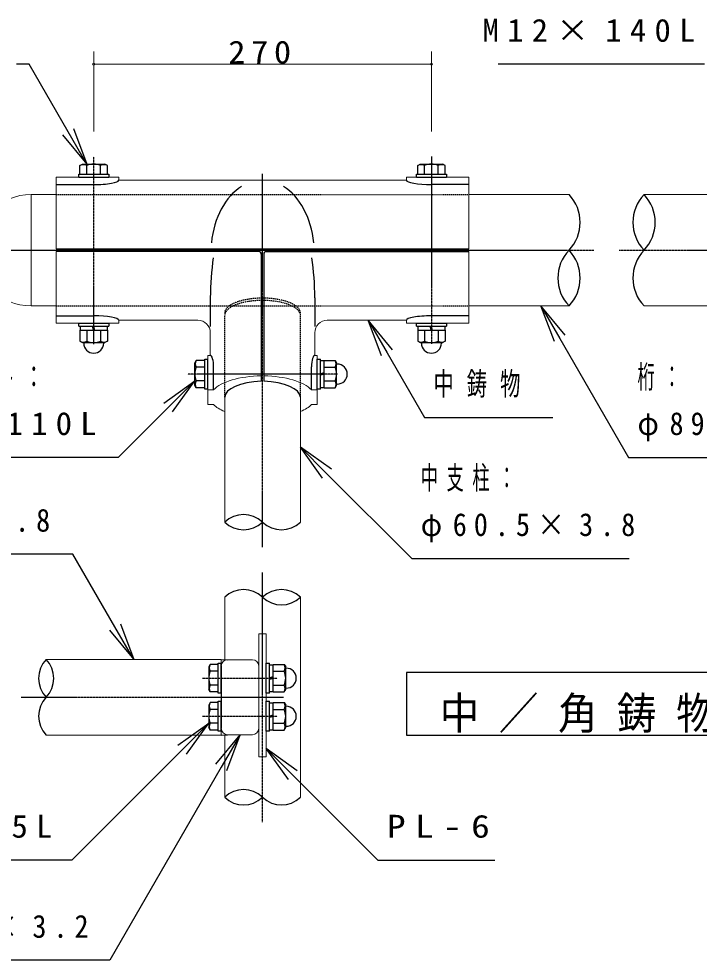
# Model space of a CAD drawing. Units: millimetres, scale not verified. Extents: x -19540 to 0, y -2390 to 13350.
# Drawn here: x -5426 to -2706, y 6900 to 10664 of the extents above; entities that cross this region are included whole.
import ezdxf

# ---------------------------------------------------------------- set-up
doc = ezdxf.new("R2010")
doc.units = ezdxf.units.MM
doc.linetypes.add('USER2', pattern=[6, 3, -1, 1, -1])
doc.linetypes.add('USER4', pattern=[8, 5, -3])
doc.layers.add('線', color=2, linetype='Continuous', lineweight=25)
doc.layers.add('補助', color=2, linetype='Continuous', lineweight=25)
doc.styles.add('ＭＳ ゴシック', font='')
doc.styles.get('ＭＳ ゴシック').set_extended_font_data('MS Gothic')

# ---------------------------------------------------------------- blocks, each defined once
blk = doc.blocks.new('dimension_origin')
at = {"color": 0, "linetype": 'Continuous', "lineweight": -2}
blk.add_circle((0, 0), 1.25, dxfattribs=at)

msp = doc.modelspace()

# ---------------------------------------------------------------- linework, layer by layer
at = {"layer": '線', "color": 20, "linetype": 'USER2'}
for p, q in [((-5126.744, 9363.578), (-5126.744, 10113.578)), ((-3776.744, 10113.578), (-3776.744, 9363.578)), ((-4451.744, 8551.25), (-4451.744, 10043.828)), ((-5776.744, 9738.578), (-3126.744, 9738.578)), ((-5301.744, 9738.578), (-3601.744, 9738.578)), ((-3026.744, 9738.578), (-1701.744, 9738.578)), ((-4451.744, 9478.625), (-4451.744, 9546.928)), ((-4151.744, 9243.3), (-4751.744, 9243.3)), ((-4451.744, 7451.25), (-4451.744, 8451.25)), ((-4691.744, 8027.5), (-4391.744, 8027.5)), ((-5416.744, 7951.25), (-4366.744, 7951.25)), ((-4691.744, 7875), (-4391.745, 7875))]:
    msp.add_line(p, q, dxfattribs=at)
at = {"layer": '線'}
for p, q in [((-5181.592, 10076.892), (-5171.744, 10082.578)), ((-5181.592, 10042.578), (-5181.592, 10076.892)), ((-5171.744, 10082.578), (-5081.744, 10082.578)), ((-5154.168, 10042.578), (-5154.168, 10076.892)), ((-5099.32, 10042.578), (-5099.32, 10076.892)), ((-5071.896, 10076.892), (-5081.744, 10082.578)), ((-5071.896, 10042.578), (-5071.896, 10076.892)), ((-3831.592, 10076.892), (-3821.744, 10082.578)), ((-3831.592, 10042.578), (-3831.592, 10076.892)), ((-3821.744, 10082.578), (-3731.744, 10082.578)), ((-3804.168, 10042.578), (-3804.168, 10076.892)), ((-3749.32, 10042.578), (-3749.32, 10076.892)), ((-3721.896, 10076.892), (-3731.744, 10082.578)), ((-3721.896, 10042.578), (-3721.896, 10076.892)), ((-5186.744, 10042.578), (-5066.744, 10042.578)), ((-5186.744, 10030.078), (-5186.744, 10042.578)), ((-5186.744, 10030.078), (-5066.744, 10030.078)), ((-5181.592, 10042.578), (-5071.896, 10042.578)), ((-5066.744, 10042.578), (-5066.744, 10030.078)), ((-3836.744, 10042.578), (-3716.744, 10042.578)), ((-3836.744, 10030.078), (-3836.744, 10042.578)), ((-3836.744, 10030.078), (-3716.744, 10030.078)), ((-3831.592, 10042.578), (-3721.896, 10042.578)), ((-3716.744, 10042.578), (-3716.744, 10030.078)), ((-5276.744, 10001.123), (-5126.744, 10001.123)), ((-3626.744, 10001.123), (-3776.744, 10001.123)), ((-5276.744, 9743.828), (-3626.744, 9743.828)), ((-4466.744, 9733.328), (-5276.744, 9733.328)), ((-4456.744, 9723.328), (-4456.744, 9214.426)), ((-4446.744, 9723.328), (-4446.744, 9214.426)), ((-4436.744, 9733.328), (-3626.744, 9733.328)), ((-4660.494, 9548.249), (-4660.494, 9433.328)), ((-4242.994, 9548.249), (-4242.994, 9433.328)), ((-5276.744, 9476.034), (-5126.744, 9476.034)), ((-3626.744, 9476.034), (-3776.744, 9476.034)), ((-5186.744, 9447.078), (-5066.744, 9447.078)), ((-5186.744, 9434.578), (-5186.744, 9447.078)), ((-5186.744, 9434.578), (-5066.744, 9434.578)), ((-5181.592, 9419.578), (-5071.896, 9419.578)), ((-5181.592, 9419.578), (-5181.592, 9375.264)), ((-5180.494, 9434.578), (-5072.994, 9434.578)), ((-5180.494, 9434.578), (-5180.494, 9419.578)), ((-5180.494, 9419.578), (-5072.994, 9419.578)), ((-5154.168, 9419.578), (-5154.168, 9375.264)), ((-5127.581, 9419.578), (-5131.601, 9434.578)), ((-5121.887, 9419.578), (-5125.906, 9434.578)), ((-5099.32, 9419.578), (-5099.32, 9375.264)), ((-5072.994, 9434.578), (-5072.994, 9419.578)), ((-5071.896, 9419.578), (-5071.896, 9375.264)), ((-5066.744, 9447.078), (-5066.744, 9434.578)), ((-3836.744, 9447.078), (-3716.744, 9447.078)), ((-3836.744, 9434.578), (-3836.744, 9447.078)), ((-3836.744, 9434.578), (-3716.744, 9434.578)), ((-3831.592, 9419.578), (-3721.896, 9419.578)), ((-3831.592, 9419.578), (-3831.592, 9375.264)), ((-3830.494, 9434.578), (-3722.994, 9434.578)), ((-3830.494, 9434.578), (-3830.494, 9419.578)), ((-3830.494, 9419.578), (-3722.994, 9419.578)), ((-3804.168, 9419.578), (-3804.168, 9375.264)), ((-3777.581, 9419.578), (-3781.601, 9434.578)), ((-3771.887, 9419.578), (-3775.906, 9434.578)), ((-3749.32, 9419.578), (-3749.32, 9375.264)), ((-3722.994, 9434.578), (-3722.994, 9419.578)), ((-3721.896, 9419.578), (-3721.896, 9375.264)), ((-3716.744, 9447.078), (-3716.744, 9434.578)), ((-5181.592, 9375.264), (-5171.744, 9369.578)), ((-5071.896, 9375.264), (-5081.744, 9369.578)), ((-3831.592, 9375.264), (-3821.744, 9369.578)), ((-3721.896, 9375.264), (-3731.744, 9369.578)), ((-5171.744, 9369.578), (-5081.744, 9369.578)), ((-5166.744, 9367.078), (-5166.744, 9369.578)), ((-5086.744, 9367.078), (-5086.744, 9369.578)), ((-3821.744, 9369.578), (-3731.744, 9369.578)), ((-3816.744, 9367.078), (-3816.744, 9369.578)), ((-3736.744, 9367.078), (-3736.744, 9369.578)), ((-4717.308, 9298.149), (-4722.994, 9288.3)), ((-4682.994, 9298.149), (-4717.308, 9298.149)), ((-4682.994, 9183.3), (-4682.994, 9303.3)), ((-4682.994, 9303.3), (-4670.494, 9303.3)), ((-4682.994, 9188.452), (-4682.994, 9298.149)), ((-4670.494, 9183.3), (-4670.494, 9303.3)), ((-4232.994, 9183.3), (-4232.994, 9303.3)), ((-4232.994, 9303.3), (-4220.494, 9303.3)), ((-4220.494, 9183.3), (-4220.494, 9303.3)), ((-4220.494, 9189.55), (-4220.494, 9297.05)), ((-4220.494, 9297.05), (-4205.494, 9297.05)), ((-4205.494, 9188.452), (-4205.494, 9298.149)), ((-4205.494, 9298.149), (-4161.18, 9298.149)), ((-4205.494, 9189.55), (-4205.494, 9297.05)), ((-4161.18, 9298.149), (-4155.494, 9288.3)), ((-4722.994, 9198.3), (-4722.994, 9288.3)), ((-4682.994, 9270.725), (-4717.308, 9270.725)), ((-4647.315, 9180.555), (-4647.315, 9272.605)), ((-4256.173, 9180.555), (-4256.173, 9272.605)), ((-4205.494, 9270.725), (-4161.18, 9270.725)), ((-4155.494, 9198.3), (-4155.494, 9288.3)), ((-4152.994, 9283.3), (-4155.494, 9283.3)), ((-4205.494, 9248.157), (-4220.494, 9244.138)), ((-4205.494, 9242.463), (-4220.494, 9238.444)), ((-4717.308, 9188.452), (-4722.994, 9198.3)), ((-4682.994, 9215.876), (-4717.308, 9215.876)), ((-4682.994, 9188.452), (-4717.308, 9188.452)), ((-4220.494, 9189.55), (-4205.494, 9189.55)), ((-4205.494, 9215.876), (-4161.18, 9215.876)), ((-4205.494, 9188.452), (-4161.18, 9188.452)), ((-4161.18, 9188.452), (-4155.494, 9198.3)), ((-4152.994, 9203.3), (-4155.494, 9203.3)), ((-4670.494, 9183.3), (-4682.994, 9183.3)), ((-4220.494, 9183.3), (-4232.994, 9183.3)), ((-4616.744, 8102.5), (-4591.744, 8101.25)), ((-4661.058, 8082.348), (-4666.744, 8072.5)), ((-4666.744, 8072.5), (-4666.744, 7982.5)), ((-4629.244, 8082.348), (-4661.058, 8082.348)), ((-4629.244, 8054.924), (-4661.058, 8054.924)), ((-4629.244, 7967.5), (-4629.244, 8087.5)), ((-4629.244, 8087.5), (-4616.744, 8087.5)), ((-4629.244, 7972.652), (-4629.244, 8082.348)), ((-4616.744, 7967.5), (-4616.744, 8087.5)), ((-4616.744, 8076.25), (-4616.744, 7826.25)), ((-4436.744, 7967.5), (-4436.744, 8087.5)), ((-4436.744, 8087.5), (-4424.244, 8087.5)), ((-4424.244, 7967.5), (-4424.244, 8087.5)), ((-4424.244, 7973.75), (-4424.244, 8081.25)), ((-4424.244, 8081.25), (-4409.244, 8081.25)), ((-4409.244, 7972.652), (-4409.244, 8082.348)), ((-4409.244, 8082.348), (-4364.93, 8082.348)), ((-4409.244, 7973.75), (-4409.244, 8081.25)), ((-4409.244, 8054.924), (-4364.93, 8054.924)), ((-4364.93, 8082.348), (-4359.244, 8072.5)), ((-4359.244, 7982.5), (-4359.244, 8072.5)), ((-4356.744, 8067.5), (-4359.244, 8067.5)), ((-4409.244, 8032.357), (-4424.244, 8028.337)), ((-4409.244, 8026.663), (-4424.244, 8022.643)), ((-4661.058, 7972.652), (-4666.744, 7982.5)), ((-4629.244, 8000.076), (-4661.058, 8000.076)), ((-4409.244, 8000.076), (-4364.93, 8000.076)), ((-4364.93, 7972.652), (-4359.244, 7982.5)), ((-4356.744, 7987.5), (-4359.244, 7987.5)), ((-4629.244, 7972.652), (-4661.058, 7972.652)), ((-4616.744, 7967.5), (-4629.244, 7967.5)), ((-4424.244, 7967.5), (-4436.744, 7967.5)), ((-4424.244, 7973.75), (-4409.244, 7973.75)), ((-4409.244, 7972.652), (-4364.93, 7972.652)), ((-4661.058, 7929.848), (-4666.744, 7920)), ((-4666.744, 7920), (-4666.744, 7830)), ((-4629.244, 7929.848), (-4661.058, 7929.848)), ((-4629.244, 7815), (-4629.244, 7935)), ((-4629.244, 7935), (-4616.744, 7935)), ((-4629.244, 7820.152), (-4629.244, 7929.848)), ((-4616.744, 7815), (-4616.744, 7935)), ((-4436.744, 7815), (-4436.744, 7935)), ((-4436.744, 7935), (-4424.244, 7935)), ((-4424.244, 7815), (-4424.244, 7935)), ((-4424.244, 7821.25), (-4424.244, 7928.75)), ((-4424.244, 7928.75), (-4409.244, 7928.75)), ((-4409.244, 7820.152), (-4409.244, 7929.848)), ((-4409.244, 7929.848), (-4364.93, 7929.848)), ((-4409.244, 7821.25), (-4409.244, 7928.75)), ((-4364.93, 7929.848), (-4359.244, 7920)), ((-4359.244, 7830), (-4359.244, 7920)), ((-4356.744, 7915), (-4359.244, 7915)), ((-4629.244, 7902.424), (-4661.058, 7902.424)), ((-4409.244, 7879.857), (-4424.244, 7875.837)), ((-4409.244, 7874.163), (-4424.244, 7870.143)), ((-4409.244, 7902.424), (-4364.93, 7902.424)), ((-4661.058, 7820.152), (-4666.744, 7830)), ((-4629.244, 7847.576), (-4661.058, 7847.576)), ((-4409.244, 7847.576), (-4364.93, 7847.576)), ((-4364.93, 7820.152), (-4359.244, 7830)), ((-4356.744, 7835), (-4359.244, 7835)), ((-4629.244, 7820.152), (-4661.058, 7820.152)), ((-4616.744, 7815), (-4629.244, 7815)), ((-4616.744, 7800), (-4591.744, 7801.25)), ((-4424.244, 7815), (-4436.744, 7815)), ((-4424.244, 7821.25), (-4409.244, 7821.25)), ((-4409.244, 7820.152), (-4364.93, 7820.152))]:
    msp.add_line(p, q, dxfattribs=at)
at = {"layer": '線', "color": 7, "lineweight": 13}
for p, q in [((-5026.744, 10030.078), (-5276.744, 10030.078)), ((-5276.744, 10030.078), (-5276.744, 9743.828)), ((-5026.744, 10030.078), (-5026.744, 10018.828)), ((-3876.744, 10018.828), (-5026.744, 10018.828)), ((-3876.744, 10030.078), (-3876.744, 10018.828)), ((-3876.744, 10030.078), (-3626.744, 10030.078)), ((-3626.744, 10030.078), (-3626.744, 9743.828)), ((-5376.744, 9961.328), (-5376.744, 9515.828)), ((-5376.744, 9961.328), (-5276.744, 9961.328)), ((-3226.744, 9961.328), (-3626.744, 9961.328)), ((-2926.744, 9961.328), (-2526.744, 9961.328)), ((-5276.744, 9733.328), (-5276.744, 9447.078)), ((-3626.744, 9733.328), (-3626.744, 9447.078)), ((-5376.744, 9515.828), (-5276.744, 9515.828)), ((-3226.744, 9515.828), (-3626.744, 9515.828)), ((-2926.744, 9515.828), (-2526.744, 9515.828)), ((-5026.744, 9458.328), (-5026.744, 9447.078)), ((-4721.744, 9458.328), (-5026.744, 9458.328)), ((-4710.494, 9458.328), (-4721.744, 9458.328)), ((-4192.994, 9458.328), (-4181.744, 9458.328)), ((-4181.744, 9458.328), (-3876.744, 9458.328)), ((-3876.744, 9458.328), (-3876.744, 9447.078)), ((-5026.744, 9447.078), (-5276.744, 9447.078)), ((-3876.744, 9447.078), (-3626.744, 9447.078)), ((-4660.494, 9408.328), (-4660.494, 9318.3)), ((-4242.994, 9408.328), (-4242.994, 9318.3)), ((-4670.494, 9318.3), (-4660.494, 9318.3)), ((-4670.494, 9318.3), (-4670.494, 9180.555)), ((-4243.499, 9318.3), (-4232.994, 9318.3)), ((-4232.994, 9318.3), (-4232.994, 9180.555)), ((-4647.315, 9180.555), (-4670.494, 9180.555)), ((-4670.494, 9180.555), (-4670.494, 9121.945)), ((-4602.994, 8651.25), (-4602.994, 9151.25)), ((-4300.494, 8651.25), (-4300.494, 9151.25)), ((-4256.173, 9180.555), (-4232.994, 9180.555)), ((-4232.994, 9180.555), (-4232.994, 9121.945)), ((-4647.315, 9121.945), (-4670.494, 9121.945)), ((-4256.173, 9121.945), (-4232.994, 9121.945)), ((-4602.994, 8101.812), (-4602.994, 8351.25)), ((-4300.494, 7551.25), (-4300.494, 8351.25)), ((-4436.744, 8204.927), (-4466.744, 8204.927)), ((-4466.744, 7713.658), (-4466.744, 8204.927)), ((-4436.744, 7713.658), (-4436.744, 8204.927)), ((-5316.744, 8102.5), (-4616.744, 8102.5)), ((-4616.744, 8102.5), (-4616.744, 7800)), ((-4591.744, 8101.25), (-4491.744, 8101.25)), ((-4466.744, 8076.25), (-4466.744, 7826.25)), ((-5316.744, 7800), (-4616.744, 7800)), ((-4602.994, 7551.25), (-4602.994, 7800.688)), ((-4591.744, 7801.25), (-4491.744, 7801.25)), ((-4466.744, 7713.658), (-4436.744, 7713.658))]:
    msp.add_line(p, q, dxfattribs=at)
at = {"layer": '線', "color": 4, "linetype": 'USER4'}
for p, q in [((-5276.744, 9961.328), (-3626.744, 9961.328)), ((-5276.744, 9515.828), (-3626.744, 9515.828)), ((-4602.994, 9151.25), (-4602.994, 9478.625)), ((-4300.494, 9151.25), (-4300.494, 9478.625))]:
    msp.add_line(p, q, dxfattribs=at)
at = {"layer": '線'}
for centre, radius, start, end in [((-5167.88, 10053.142), 27.424, 60.00001, 119.99999), ((-5126.744, 10013.599), 68.979, 66.57346, 113.42654), ((-5085.608, 10053.142), 27.424, 60.00001, 119.99999), ((-3817.88, 10053.142), 27.424, 60.00001, 119.99999), ((-3776.744, 10013.599), 68.979, 66.57346, 113.42654), ((-3735.608, 10053.142), 27.424, 60.00001, 119.99999), ((-3343.869, 9849.953), 161.625, 316.44154, 43.55846), ((-2809.619, 9849.953), 161.625, 136.44154, 223.55846), ((-3043.869, 9849.953), 161.625, 316.44154, 43.55846), ((-4466.744, 9723.328), 10, 0, 90), ((-4436.744, 9723.328), 10, 90, 180), ((-3109.619, 9627.203), 161.625, 136.44154, 223.55846), ((-3343.869, 9627.203), 161.625, 316.44154, 43.55846), ((-2809.619, 9627.203), 161.625, 136.44154, 223.55846), ((-5167.88, 9399.014), 27.424, 240.00001, 299.99999), ((-5126.744, 9438.557), 68.979, 246.57346, 293.42654), ((-5085.608, 9399.014), 27.424, 240.00001, 299.99999), ((-3817.88, 9399.014), 27.424, 240.00001, 299.99999), ((-3776.744, 9438.557), 68.979, 246.57346, 293.42654), ((-3735.608, 9399.014), 27.424, 240.00001, 299.99999), ((-5126.744, 9367.078), 40, 180, 0), ((-3776.744, 9367.078), 40, 180, 0), ((-4693.558, 9284.437), 27.424, 150.00001, 209.99999), ((-4184.93, 9284.437), 27.424, 330.00001, 29.99999), ((-4654.015, 9243.3), 68.979, 156.57346, 203.42654), ((-4224.473, 9243.3), 68.979, 336.57346, 23.42654), ((-4152.994, 9243.3), 40, 270, 90), ((-4693.558, 9202.164), 27.424, 150.00001, 209.99999), ((-4184.93, 9202.164), 27.424, 330.00001, 29.99999), ((-4527.369, 8572.744), 109.006, 46.07099, 133.92901), ((-4527.369, 8729.756), 109.006, 226.07099, 313.92901), ((-4376.119, 8729.756), 109.006, 226.07099, 313.92901), ((-4527.369, 8272.744), 109.006, 46.07099, 133.92901), ((-4376.119, 8272.744), 109.006, 46.07099, 133.92901), ((-4376.119, 8429.756), 109.006, 226.07099, 313.92901), ((-5237.519, 8026.875), 109.525, 136.33188, 223.66812), ((-5395.969, 8026.875), 109.525, 316.33188, 43.66812), ((-4597.765, 8027.5), 68.979, 156.57346, 203.42654), ((-4637.308, 8068.636), 27.424, 150.00001, 209.99999), ((-4388.68, 8068.636), 27.424, 330.00001, 29.99999), ((-4428.223, 8027.5), 68.979, 336.57346, 23.42654), ((-4356.744, 8027.5), 40, 270, 90), ((-4637.308, 7986.364), 27.424, 150.00001, 209.99999), ((-4388.68, 7986.364), 27.424, 330.00001, 29.99999), ((-5237.519, 7875.625), 109.525, 136.33188, 223.66812), ((-4637.308, 7916.136), 27.424, 150.00001, 209.99999), ((-4388.68, 7916.136), 27.424, 330.00001, 29.99999), ((-4356.744, 7875), 40, 270, 90), ((-4597.765, 7875), 68.979, 156.57346, 203.42654), ((-4428.223, 7875), 68.979, 336.57346, 23.42654), ((-4637.308, 7833.864), 27.424, 150.00001, 209.99999), ((-4388.68, 7833.864), 27.424, 330.00001, 29.99999), ((-4527.369, 7472.744), 109.006, 46.07099, 133.92901), ((-4527.369, 7629.756), 109.006, 226.07099, 313.92901), ((-4376.119, 7629.756), 109.006, 226.07099, 313.92901)]:
    msp.add_arc(centre, radius, start, end, dxfattribs=at)
at = {"layer": '線', "color": 7, "lineweight": 13}
for centre, radius, start, end in [((-5376.744, 9738.578), 222.75, 90, 270), ((-4710.494, 9408.328), 50, 0, 90), ((-4192.994, 9408.328), 50, 90, 180), ((-4591.744, 8076.25), 25, 90, 180), ((-4491.744, 8076.25), 25, 0, 90), ((-4591.744, 7826.25), 25, 180, 270), ((-4491.744, 7826.25), 25, 270, 0)]:
    msp.add_arc(centre, radius, start, end, dxfattribs=at)
at = {"layer": '線'}
for centre, major_axis, ratio, start_param, end_param in [((-5126.744, 10018.828), (100, 0), 0.177056, 4.71238898, 6.28318531), ((-3776.744, 10018.828), (-100, 0), 0.177056, 6.28318531, 7.85398163), ((-4451.744, 9727.578), (0, 291.25), 0.709451, 0.41735791, 1.4286876), ((-4451.744, 9727.578), (0, 291.25), 0.709451, 4.85449771, 5.86582739), ((-4440.494, 9548.249), (0, 492.579), 0.446629, 1.23980388, 1.57079633), ((-4462.994, 9548.249), (0, 492.579), 0.446629, 4.71238898, 5.04338143), ((-5126.744, 9458.328), (100, 0), 0.177056, 6.28318531, 7.85398163), ((-3776.744, 9458.328), (-100, 0), 0.177056, 4.71238898, 6.28318531), ((-4660.494, 9272.605), (0, 45.695), 0.288407, 4.71238898, 6.28318531), ((-4242.994, 9272.605), (0, -45.729), 0.288195, 3.10325531, 4.71238898), ((-4440.494, 9151.25), (-162.5, 0), 0.390731, 4.8125564, 6.28318531), ((-4462.994, 9151.25), (-162.5, 0), 0.390731, 3.14159265, 4.61222156)]:
    msp.add_ellipse(centre, major_axis=major_axis, ratio=ratio, start_param=start_param, end_param=end_param, dxfattribs=at)
at = {"layer": '線', "color": 4, "linetype": 'USER4'}
for centre, start_param, end_param in [((-4451.744, 9487.83), 3.12897072, 6.29580724), ((-4451.744, 9478.625), 3.14159265, 6.28318531)]:
    msp.add_ellipse(centre, major_axis=(-151.25, 0), ratio=0.390731, start_param=start_param, end_param=end_param, dxfattribs=at)
at = {"layer": '線', "color": 7, "lineweight": 13}
for centre, start_param, end_param in [((-4440.494, 9151.25), 4.78631995, 5.93530156), ((-4462.994, 9151.25), 3.4894764, 4.63845801), ((-4440.494, 9151.25), 0.34788375, 0.7397511), ((-4462.994, 9151.25), 2.40184155, 2.79370891)]:
    msp.add_ellipse(centre, major_axis=(-220, 0), ratio=0.390731, start_param=start_param, end_param=end_param, dxfattribs=at)
at = {"layer": '補助', "lineweight": 13}
for p, q in [((-5126.744, 10213.578), (-5126.744, 10532.578)), ((-3776.744, 10213.578), (-3776.744, 10532.578)), ((-5126.744, 10482.578), (-3776.744, 10482.578))]:
    msp.add_line(p, q, dxfattribs=at)
at = {"layer": '補助'}
for p, q in [((-5385.108, 10482.578), (-5435.108, 10482.578)), ((-5229.168, 10212.482), (-5385.108, 10482.578)), ((-2685.108, 10482.578), (-3510.367, 10482.578)), ((-5250.819, 10199.982), (-5154.168, 10082.578)), ((-5154.168, 10082.578), (-5229.168, 10212.482)), ((-5207.517, 10224.982), (-5154.168, 10082.578)), ((-3285.34, 9373.424), (-3338.689, 9515.828)), ((-3242.038, 9398.424), (-3338.689, 9515.828)), ((-3338.689, 9515.828), (-3263.689, 9385.924)), ((-3975.895, 9315.924), (-4029.244, 9458.328)), ((-3932.593, 9340.924), (-4029.244, 9458.328)), ((-4029.244, 9458.328), (-3954.244, 9328.424)), ((-3263.689, 9385.924), (-2989.024, 8910.19)), ((-3954.244, 9328.424), (-3804.799, 9069.578)), ((-4846.738, 9127.488), (-4722.994, 9215.876)), ((-4722.994, 9215.876), (-4829.06, 9109.81)), ((-4811.382, 9092.133), (-4722.994, 9215.876)), ((-4829.06, 9109.81), (-5028.68, 8910.19)), ((-3804.799, 9069.578), (-3754.799, 9069.578)), ((-3754.799, 9069.578), (-3291.488, 9069.578)), ((-4212.106, 8827.506), (-4300.494, 8951.25)), ((-4176.75, 8862.862), (-4300.494, 8951.25)), ((-4300.494, 8951.25), (-4194.428, 8845.184)), ((-5078.68, 8910.19), (-5903.939, 8910.19)), ((-5028.68, 8910.19), (-5078.68, 8910.19)), ((-2989.024, 8910.19), (-2939.024, 8910.19)), ((-2939.024, 8910.19), (-2119.251, 8910.19)), ((-4194.428, 8845.184), (-3855.494, 8506.25)), ((-5259.953, 8523.75), (-6079.726, 8523.75)), ((-5209.953, 8523.75), (-5259.953, 8523.75)), ((-5041.744, 8232.404), (-5209.953, 8523.75)), ((-3855.494, 8506.25), (-3805.494, 8506.25)), ((-3805.494, 8506.25), (-2985.721, 8506.25)), ((-5020.093, 8244.904), (-4966.744, 8102.5)), ((-5063.395, 8219.904), (-4966.744, 8102.5)), ((-4966.744, 8102.5), (-5041.744, 8232.404)), ((-4790.488, 7759.188), (-4666.744, 7847.576)), ((-4666.744, 7847.576), (-4772.81, 7741.51)), ((-4755.132, 7723.832), (-4666.744, 7847.576)), ((-4638.395, 7683.846), (-4541.744, 7801.25)), ((-4541.744, 7801.25), (-4616.744, 7671.346)), ((-4595.093, 7658.846), (-4541.744, 7801.25)), ((-4772.81, 7741.51), (-5214.32, 7300)), ((-4348.356, 7622.019), (-4436.744, 7745.763)), ((-4313, 7657.375), (-4436.744, 7745.763)), ((-4436.744, 7745.763), (-4330.678, 7639.697)), ((-4616.744, 7671.346), (-5062.081, 6900)), ((-4330.678, 7639.697), (-3990.981, 7300)), ((-5264.32, 7300), (-6006.376, 7300)), ((-5214.32, 7300), (-5264.32, 7300)), ((-3990.981, 7300), (-3940.981, 7300)), ((-3940.981, 7300), (-3523.481, 7300)), ((-5112.081, 6900), (-6064.4, 6900)), ((-5062.081, 6900), (-5112.081, 6900))]:
    msp.add_line(p, q, dxfattribs=at)
msp.add_lwpolyline([(-3876.744, 8050), (-3876.744, 7800), (-776.744, 7800), (-776.744, 8050)], close=True, dxfattribs=at)

# ---------------------------------------------------------------- block references
at = {"layer": '補助', "lineweight": 13, "xscale": 3.33, "yscale": 3.33}
msp.add_blockref('dimension_origin', (-5126.744, 10482.578), dxfattribs=at)
at = {"layer": '補助', "lineweight": 13, "xscale": 3.33, "yscale": 3.33, "rotation": 180}
msp.add_blockref('dimension_origin', (-3776.744, 10482.578), dxfattribs=at)

# ---------------------------------------------------------------- texts
at = {"layer": '補助', "style": 'ＭＳ ゴシック'}
for s, insert, char_height, attachment_point in [('\\T1.5;\\W1.05;M12×140L', (-3572.43, 10663.828), 91.64, 1), ('\\T1.33;\\W1.1;270', (-4451.744, 10483.578), 91.64, 8), ('\\T1.5;\\W0.6;六角ボルト：', (-5966.001, 9278.94), 91.64, 1), ('\\T1.64;\\W0.65;中鋳物', (-3768.549, 9250.828), 91.64, 1), ('\\T1.5;\\W0.55;桁：', (-2952.774, 9278.94), 91.64, 1), ('\\T1.5;\\W1.05;M12×110L', (-5966.001, 9091.44), 91.64, 1), ('\\T1.5;\\W0.9;φ89.1×4.2', (-2952.774, 9091.44), 91.64, 1), ('\\T1.5;\\W0.55;中支柱：', (-3819.244, 8875), 91.64, 1), ('\\T1.5;\\W0.9;φ60.5×3.8', (-6157.988, 8705), 91.64, 1), ('\\T1.5;\\W0.9;φ60.5×3.8', (-3819.244, 8687.5), 91.64, 1), ('\\T1.5;\\W0.9;中／角鋳物詳細図\\~S=1／10', (-2326.744, 7808.333), 128.3, 8), ('\\T1.5;\\W1.05;M12×55L', (-6044.498, 7481.25), 91.64, 1), ('\\T1.5;\\W1.2;PL-6', (-3954.731, 7481.25), 91.64, 1), ('\\T1.5;\\W0.9;□60×30×3.2', (-6213.688, 7081.25), 91.64, 1)]:
    msp.add_mtext(s, dxfattribs=dict(at, insert=insert, char_height=char_height, attachment_point=attachment_point))

doc.saveas('drawing.dxf')
